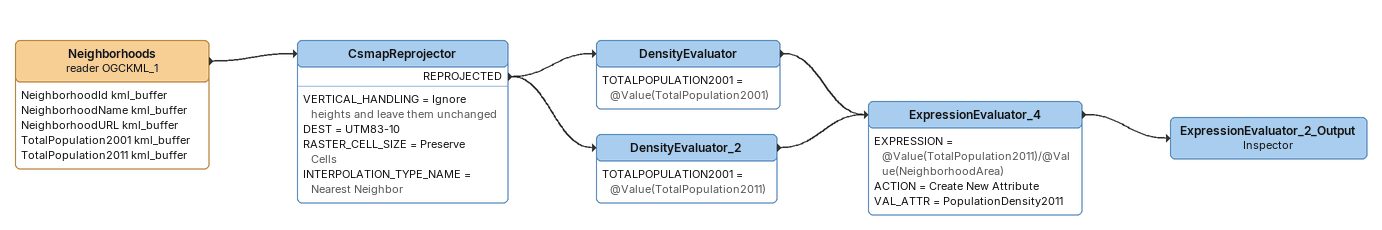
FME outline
Neighborhoods (reader OGCKML_1)
    attributes: NeighborhoodId kml_buffer, NeighborhoodName kml_buffer, NeighborhoodURL kml_buffer, TotalPopulation2001 kml_buffer, TotalPopulation2011 kml_buffer
    -> CsmapReprojector
CsmapReprojector
    VERTICAL_HANDLING = Ignore heights and leave them unchanged
    DEST = UTM83-10
    RASTER_CELL_SIZE = Preserve Cells
    INTERPOLATION_TYPE_NAME = Nearest Neighbor
    REPROJECTED -> DensityEvaluator
    REPROJECTED -> DensityEvaluator_2
DensityEvaluator
    TOTALPOPULATION2001 = @Value(TotalPopulation2001)
    -> ExpressionEvaluator_4
DensityEvaluator_2
    TOTALPOPULATION2001 = @Value(TotalPopulation2011)
    -> ExpressionEvaluator_4
ExpressionEvaluator_4
    EXPRESSION = @Value(TotalPopulation2011)/@Value(NeighborhoodArea)
    ACTION = Create New Attribute
    VAL_ATTR = PopulationDensity2011
    -> ExpressionEvaluator_2_Output
ExpressionEvaluator_2_Output: Inspector
